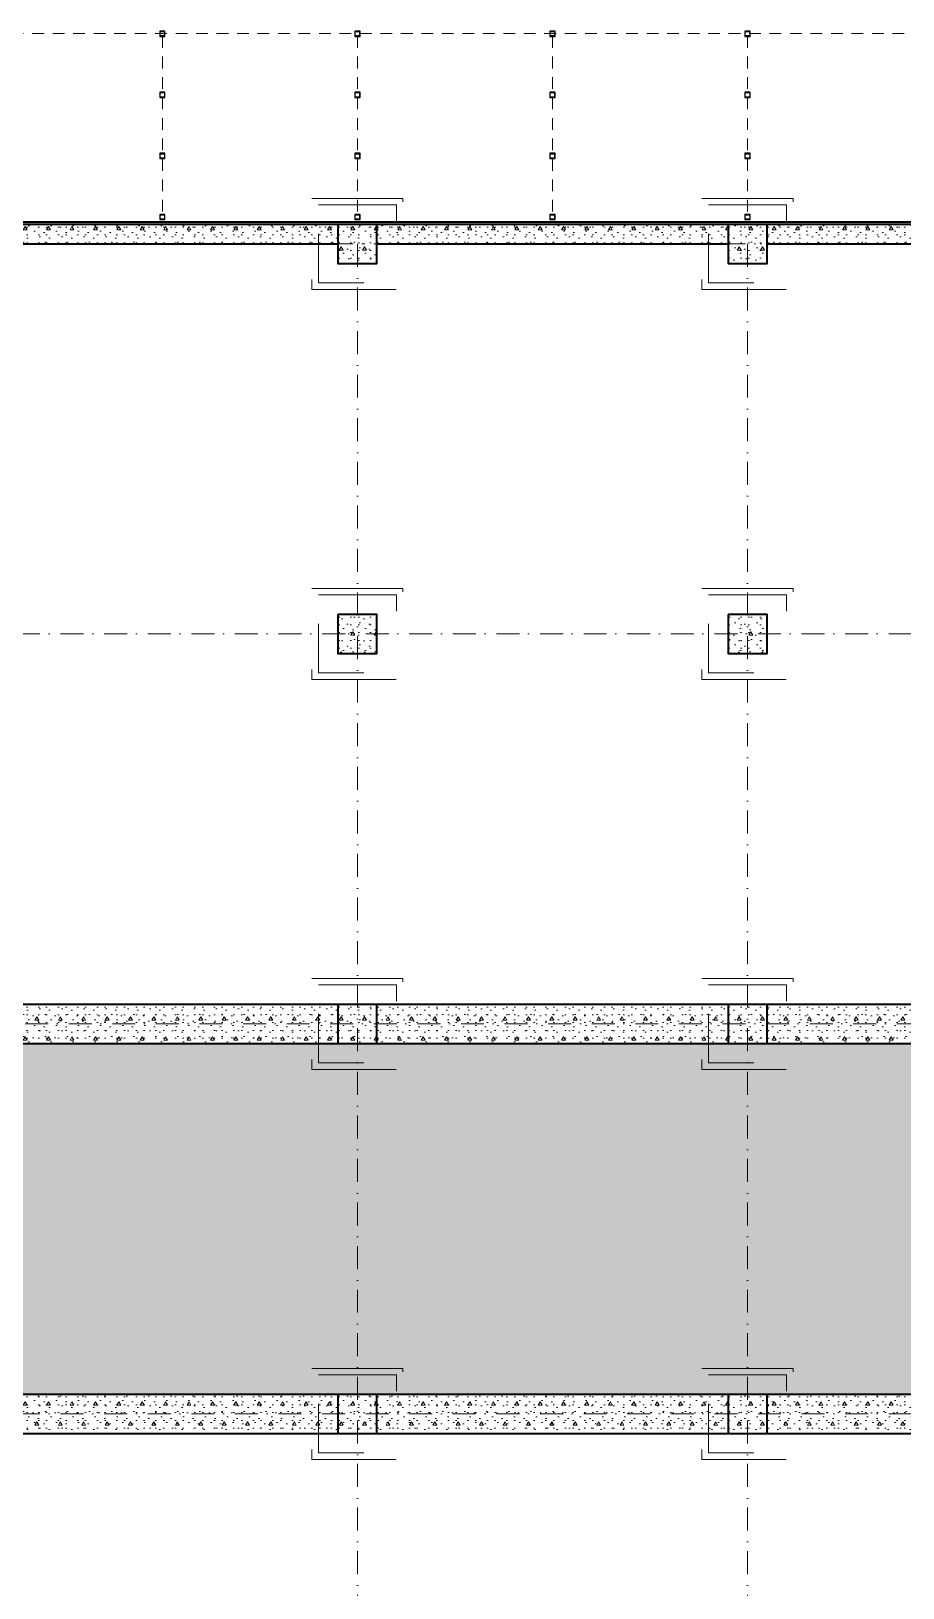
# Model space of a CAD drawing. Header units: millimetres. Extents: x -10605 to 101260, y -15987 to 46355.
# Drawn here: x 58982 to 72389, y 19323 to 43275 of the extents above; entities that cross this region are included whole.
import ezdxf
from ezdxf.enums import TextEntityAlignment as Align

# ---------------------------------------------------------------- set-up
doc = ezdxf.new("R2010")
doc.units = ezdxf.units.MM
doc.header["$MEASUREMENT"] = 0
for name, pattern in [('Dashed', [2903.22, 1451.61, -1451.61]), ('Dot & Dashed', [670.277762, 352.777767, -176.388884, 0, -141.111112]), ('thk_line_type', [315, 180, -135])]:
    doc.linetypes.add(name, pattern=pattern)
for name, color, linetype, lineweight in [('0_Ном._пера__200', 7, 'Continuous', 0), ('Металлический каркас здания_Ном._пера__91', 255, 'Continuous', 0), ('Металлический каркас здания_Ном._пера__98', 7, 'Continuous', 25), ('Оси_Ном._пера__200', 7, 'Continuous', 0), ('Паспорта Зон Archicad_Ном._пера__100', 7, 'Continuous', 9), ('Стены _Ном._пера__200', 7, 'Continuous', 0), ('Стены _Ном._пера__97', 7, 'Continuous', 35), ('Стены _Ном._пера__99', 7, 'Continuous', 15)]:
    doc.layers.add(name, color=color, linetype=linetype, lineweight=lineweight)
for name, color, linetype in [('Зоны', 7, 'Continuous'), ('Металлический каркас здания', 7, 'Continuous'), ('Оси', 7, 'Continuous'), ('Стены', 7, 'Continuous')]:
    doc.layers.add(name, color=color, linetype=linetype)
doc.layers.add('Зоны_Ном._пера__94', color=7, linetype='Continuous', lineweight=5, true_color=0xc29f9f9f)
doc.layers.add('Стены _Ном._пера__2', color=7, linetype='Continuous', lineweight=0, true_color=0xc2747474)
doc.styles.add('РЎР“Р•РќР•Р\xa0РР\xa0_РЎРўРР›Р¬_1', font='arial.ttf')
pattern_1 = [(0, (0, 0), (0, 623.5383), [60, -300]), (0, (180, 311.8), (0, 623.5383), [60, -300]), (60, (0, 0), (-540, 311.769), [60, -300]), (60, (360, 0), (-540, 311.769), [60, -300]), (120, (60, 0), (540, 311.769), [60, -300]), (120, (420, 0), (540, 311.769), [60, -300]), (0, (0, 60), (0, 120), [0, -120, 0, -180]), (45, (60, 60), (-84.85282, 84.85282), [0, -90, 0, -150])]

# ---------------------------------------------------------------- blocks, each defined once
blk = doc.blocks.new('Колонна SHS ГК 27')
at = {"layer": 'Металлический каркас здания_Ном._пера__98', "linetype": 'Continuous', "lineweight": 0, "true_color": 0xffffff}
h = blk.add_hatch(dxfattribs=at)
h.set_pattern_fill('Barabбs_tйglakц_бllу', style=0, pattern_type=2)
h.set_pattern_definition([(90, (0, 0), (-60, 0), [])])
h.paths.add_polyline_path([(-40, -40), (40, -40), (40, 40), (-40, 40)])
h.paths.add_polyline_path([(-33.7, -33.7), (-33.7, 33.7), (33.7, 33.7), (33.7, -33.7)], flags=0)
at = {"layer": 'Металлический каркас здания_Ном._пера__98', "color": 7, "linetype": 'Continuous', "lineweight": 25}
for p, q in [((40, 40), (-40, 40)), ((-40, 40), (-40, -40)), ((-33.7, -33.7), (-33.7, 33.7)), ((-33.7, 33.7), (33.7, 33.7)), ((33.7, 33.7), (33.7, -33.7)), ((40, -40), (40, 40)), ((-40, -40), (40, -40)), ((33.7, -33.7), (-33.7, -33.7))]:
    blk.add_line(p, q, dxfattribs=at)
blk = doc.blocks.new('Перекрытие_2', base_point=(-300, 28300))
at = {"layer": '0_Ном._пера__200', "color": 7, "linetype": 'Continuous', "lineweight": 0, "flags": 128}
blk.add_lwpolyline([(-300, 28300), (-300, 21700), (98300, 21700), (98300, 28300), (52300, 28300), (52300, 34300), (45700, 34300), (45700, 28300)], close=True, dxfattribs=at)
blk = doc.blocks.new('Перекрытие_161', base_point=(69300, 22700))
at = {"layer": 'Стены _Ном._пера__200', "color": 7, "linetype": 'Dashed', "lineweight": 0, "flags": 128}
blk.add_lwpolyline([(69300, 22700), (70700, 22700), (70700, 21300), (69300, 21300)], close=True, dxfattribs=at)
blk = doc.blocks.new('Перекрытие_162', base_point=(69400, 22600))
at = {"layer": 'Стены _Ном._пера__200', "color": 7, "linetype": 'Dashed', "lineweight": 0, "flags": 128}
blk.add_lwpolyline([(69400, 22600), (70600, 22600), (70600, 21400), (69400, 21400)], close=True, dxfattribs=at)
blk = doc.blocks.new('Перекрытие_163', base_point=(63300, 22700))
at = {"layer": 'Стены _Ном._пера__200', "color": 7, "linetype": 'Dashed', "lineweight": 0, "flags": 128}
blk.add_lwpolyline([(63300, 22700), (64700, 22700), (64700, 21300), (63300, 21300)], close=True, dxfattribs=at)
blk = doc.blocks.new('Перекрытие_164', base_point=(63400, 22600))
at = {"layer": 'Стены _Ном._пера__200', "color": 7, "linetype": 'Dashed', "lineweight": 0, "flags": 128}
blk.add_lwpolyline([(63400, 22600), (64600, 22600), (64600, 21400), (63400, 21400)], close=True, dxfattribs=at)
blk = doc.blocks.new('Перекрытие_197', base_point=(69300, 28700))
at = {"layer": 'Стены _Ном._пера__200', "color": 7, "linetype": 'Dashed', "lineweight": 0, "flags": 128}
blk.add_lwpolyline([(69300, 28700), (70700, 28700), (70700, 27300), (69300, 27300)], close=True, dxfattribs=at)
blk = doc.blocks.new('Перекрытие_198', base_point=(69400, 28600))
at = {"layer": 'Стены _Ном._пера__200', "color": 7, "linetype": 'Dashed', "lineweight": 0, "flags": 128}
blk.add_lwpolyline([(69400, 28600), (70600, 28600), (70600, 27400), (69400, 27400)], close=True, dxfattribs=at)
blk = doc.blocks.new('Перекрытие_199', base_point=(63300, 28700))
at = {"layer": 'Стены _Ном._пера__200', "color": 7, "linetype": 'Dashed', "lineweight": 0, "flags": 128}
blk.add_lwpolyline([(63300, 28700), (64700, 28700), (64700, 27300), (63300, 27300)], close=True, dxfattribs=at)
blk = doc.blocks.new('Перекрытие_200', base_point=(63400, 28600))
at = {"layer": 'Стены _Ном._пера__200', "color": 7, "linetype": 'Dashed', "lineweight": 0, "flags": 128}
blk.add_lwpolyline([(63400, 28600), (64600, 28600), (64600, 27400), (63400, 27400)], close=True, dxfattribs=at)
blk = doc.blocks.new('Перекрытие_233', base_point=(69300, 34700))
at = {"layer": 'Стены _Ном._пера__200', "color": 7, "linetype": 'Dashed', "lineweight": 0, "flags": 128}
blk.add_lwpolyline([(69300, 34700), (70700, 34700), (70700, 33300), (69300, 33300)], close=True, dxfattribs=at)
blk = doc.blocks.new('Перекрытие_234', base_point=(69400, 34600))
at = {"layer": 'Стены _Ном._пера__200', "color": 7, "linetype": 'Dashed', "lineweight": 0, "flags": 128}
blk.add_lwpolyline([(69400, 34600), (70600, 34600), (70600, 33400), (69400, 33400)], close=True, dxfattribs=at)
blk = doc.blocks.new('Перекрытие_235', base_point=(63300, 34700))
at = {"layer": 'Стены _Ном._пера__200', "color": 7, "linetype": 'Dashed', "lineweight": 0, "flags": 128}
blk.add_lwpolyline([(63300, 34700), (64700, 34700), (64700, 33300), (63300, 33300)], close=True, dxfattribs=at)
blk = doc.blocks.new('Перекрытие_236', base_point=(63400, 34600))
at = {"layer": 'Стены _Ном._пера__200', "color": 7, "linetype": 'Dashed', "lineweight": 0, "flags": 128}
blk.add_lwpolyline([(63400, 34600), (64600, 34600), (64600, 33400), (63400, 33400)], close=True, dxfattribs=at)
blk = doc.blocks.new('Перекрытие_269', base_point=(69300, 40700))
at = {"layer": 'Стены _Ном._пера__200', "color": 7, "linetype": 'Dashed', "lineweight": 0, "flags": 128}
blk.add_lwpolyline([(69300, 40700), (70700, 40700), (70700, 39300), (69300, 39300)], close=True, dxfattribs=at)
blk = doc.blocks.new('Перекрытие_270', base_point=(69400, 40600))
at = {"layer": 'Стены _Ном._пера__200', "color": 7, "linetype": 'Dashed', "lineweight": 0, "flags": 128}
blk.add_lwpolyline([(69400, 40600), (70600, 40600), (70600, 39400), (69400, 39400)], close=True, dxfattribs=at)
blk = doc.blocks.new('Перекрытие_271', base_point=(63300, 40700))
at = {"layer": 'Стены _Ном._пера__200', "color": 7, "linetype": 'Dashed', "lineweight": 0, "flags": 128}
blk.add_lwpolyline([(63300, 40700), (64700, 40700), (64700, 39300), (63300, 39300)], close=True, dxfattribs=at)
blk = doc.blocks.new('Перекрытие_272', base_point=(63400, 40600))
at = {"layer": 'Стены _Ном._пера__200', "color": 7, "linetype": 'Dashed', "lineweight": 0, "flags": 128}
blk.add_lwpolyline([(63400, 40600), (64600, 40600), (64600, 39400), (63400, 39400)], close=True, dxfattribs=at)
blk = doc.blocks.new('Перекрытие_292', base_point=(-300, 28300))
at = {"layer": '0_Ном._пера__200', "color": 7, "linetype": 'Continuous', "lineweight": 0, "flags": 128}
blk.add_lwpolyline([(-300, 28300), (-300, 21700), (98300, 21700), (98300, 28300), (52300, 28300), (52300, 34300), (45700, 34300), (45700, 28300)], close=True, dxfattribs=at)
blk = doc.blocks.new('Стена_3', base_point=(98225, 40225))
at = {"layer": 'Стены', "linetype": 'Continuous', "lineweight": 0, "true_color": 0xffffff}
blk.add_hatch(color=7, dxfattribs=at).paths.add_polyline_path([(98329, 40335), (-328, 40335), (-328, 40329), (98329, 40329)])
at = {"layer": 'Стены _Ном._пера__200', "color": 7, "linetype": 'Continuous', "lineweight": 0}
blk.add_line((98329, 40335), (-328, 40335), dxfattribs=at)
at = {"layer": 'Стены _Ном._пера__200', "color": 7, "linetype": 'Continuous', "lineweight": 0, "flags": 128}
blk.add_lwpolyline([(-328, 40329), (98329, 40329)], dxfattribs=at)
at = {"layer": 'Стены _Ном._пера__99', "color": 7, "linetype": 'Continuous', "lineweight": 15}
blk.add_line((98335, 40337), (-334, 40337), dxfattribs=at)
at = {"layer": 'Стены _Ном._пера__99', "color": 7, "linetype": 'Continuous', "lineweight": 15, "flags": 128}
blk.add_lwpolyline([(98337, 40346), (-346, 40346)], dxfattribs=at)
blk = doc.blocks.new('Стена_17', base_point=(52000, 28000))
at = {"layer": 'Стены _Ном._пера__2', "linetype": 'Continuous', "lineweight": 0, "true_color": 0x747474}
h = blk.add_hatch(dxfattribs=at)
h.set_pattern_fill('бетон_строительный__2_', color=8, style=0, pattern_type=2)
h.set_pattern_definition(pattern_1)
h.paths.add_polyline_path([(63700, 28300), (58300, 28300), (58300, 27700), (63700, 27700)])
h = blk.add_hatch(dxfattribs=at)
h.set_pattern_fill('бетон_строительный__2_', color=8, style=0, pattern_type=2)
h.set_pattern_definition(pattern_1)
h.paths.add_polyline_path([(64300, 28300), (64300, 27700), (69700, 27700), (69700, 28300)])
h = blk.add_hatch(dxfattribs=at)
h.set_pattern_fill('бетон_строительный__2_', color=8, style=0, pattern_type=2)
h.set_pattern_definition(pattern_1)
h.paths.add_polyline_path([(75700, 28300), (70300, 28300), (70300, 27700), (75700, 27700)])
at = {"layer": 'Стены _Ном._пера__97', "color": 7, "linetype": 'Continuous', "lineweight": 35, "flags": 128}
for points in [[(63700, 28300), (58300, 28300)], [(69700, 28300), (64300, 28300)], [(75700, 28300), (70300, 28300)], [(58300, 27700), (63700, 27700)], [(64300, 27700), (69700, 27700)], [(70300, 27700), (75700, 27700)]]:
    blk.add_lwpolyline(points, dxfattribs=at)
blk = doc.blocks.new('Стена_19', base_point=(98000, 22000))
at = {"layer": 'Стены _Ном._пера__2', "linetype": 'Continuous', "lineweight": 0, "true_color": 0x747474}
h = blk.add_hatch(dxfattribs=at)
h.set_pattern_fill('бетон_строительный__2_', color=8, style=0, pattern_type=2)
h.set_pattern_definition(pattern_1)
h.paths.add_polyline_path([(58300, 22300), (58300, 21700), (63700, 21700), (63700, 22300)])
h = blk.add_hatch(dxfattribs=at)
h.set_pattern_fill('бетон_строительный__2_', color=8, style=0, pattern_type=2)
h.set_pattern_definition(pattern_1)
h.paths.add_polyline_path([(64300, 22300), (64300, 21700), (69700, 21700), (69700, 22300)])
h = blk.add_hatch(dxfattribs=at)
h.set_pattern_fill('бетон_строительный__2_', color=8, style=0, pattern_type=2)
h.set_pattern_definition(pattern_1)
h.paths.add_polyline_path([(70300, 22300), (70300, 21700), (75700, 21700), (75700, 22300)])
at = {"layer": 'Стены _Ном._пера__97', "color": 7, "linetype": 'Continuous', "lineweight": 35, "flags": 128}
for points in [[(63700, 22300), (58300, 22300)], [(69700, 22300), (64300, 22300)], [(75700, 22300), (70300, 22300)], [(58300, 21700), (63700, 21700)], [(64300, 21700), (69700, 21700)], [(70300, 21700), (75700, 21700)]]:
    blk.add_lwpolyline(points, dxfattribs=at)
blk = doc.blocks.new('Стена_25', base_point=(-300, 40300))
at = {"layer": 'Стены _Ном._пера__2', "linetype": 'Continuous', "lineweight": 0, "true_color": 0x747474}
h = blk.add_hatch(dxfattribs=at)
h.set_pattern_fill('бетон_строительный__2_', color=8, style=0, pattern_type=2)
h.set_pattern_definition(pattern_1)
h.paths.add_polyline_path([(58300, 40300), (58300, 40000), (63700, 40000), (63700, 40300)])
h = blk.add_hatch(dxfattribs=at)
h.set_pattern_fill('бетон_строительный__2_', color=8, style=0, pattern_type=2)
h.set_pattern_definition(pattern_1)
h.paths.add_polyline_path([(64300, 40300), (64300, 40000), (69700, 40000), (69700, 40300)])
h = blk.add_hatch(dxfattribs=at)
h.set_pattern_fill('бетон_строительный__2_', color=8, style=0, pattern_type=2)
h.set_pattern_definition(pattern_1)
h.paths.add_polyline_path([(75700, 40300), (70300, 40300), (70300, 40000), (75700, 40000)])
at = {"layer": 'Стены _Ном._пера__97', "color": 7, "linetype": 'Continuous', "lineweight": 35, "flags": 128}
for points in [[(63700, 40300), (58300, 40300)], [(69700, 40300), (64300, 40300)], [(75700, 40300), (70300, 40300)], [(58300, 40000), (63700, 40000)], [(64300, 40000), (69700, 40000)], [(70300, 40000), (75700, 40000)]]:
    blk.add_lwpolyline(points, dxfattribs=at)
blk = doc.blocks.new('Колонна_80', base_point=(70000, 22000))
at = {"layer": 'Стены', "linetype": 'Continuous', "lineweight": 0, "true_color": 0x000000}
h = blk.add_hatch(dxfattribs=at)
h.set_pattern_fill('бетон_строительный__2_', color=18, style=0, pattern_type=2)
h.set_pattern_definition(pattern_1)
h.paths.add_polyline_path([(69700, 22300), (69700, 21700), (70300, 21700), (70300, 22300)])
at = {"layer": 'Стены _Ном._пера__97', "color": 7, "linetype": 'Continuous', "lineweight": 35, "flags": 128}
blk.add_lwpolyline([(69700, 22300), (69700, 21700), (70300, 21700), (70300, 22300)], close=True, dxfattribs=at)
blk = doc.blocks.new('Колонна_81', base_point=(64000, 22000))
at = {"layer": 'Стены', "linetype": 'Continuous', "lineweight": 0, "true_color": 0x000000}
h = blk.add_hatch(dxfattribs=at)
h.set_pattern_fill('бетон_строительный__2_', color=18, style=0, pattern_type=2)
h.set_pattern_definition(pattern_1)
h.paths.add_polyline_path([(63700, 22300), (63700, 21700), (64300, 21700), (64300, 22300)])
at = {"layer": 'Стены _Ном._пера__97', "color": 7, "linetype": 'Continuous', "lineweight": 35, "flags": 128}
blk.add_lwpolyline([(63700, 22300), (63700, 21700), (64300, 21700), (64300, 22300)], close=True, dxfattribs=at)
blk = doc.blocks.new('Колонна_98', base_point=(70000, 28000))
at = {"layer": 'Стены', "linetype": 'Continuous', "lineweight": 0, "true_color": 0x000000}
h = blk.add_hatch(dxfattribs=at)
h.set_pattern_fill('бетон_строительный__2_', color=18, style=0, pattern_type=2)
h.set_pattern_definition(pattern_1)
h.paths.add_polyline_path([(69700, 28300), (69700, 27700), (70300, 27700), (70300, 28300)])
at = {"layer": 'Стены _Ном._пера__97', "color": 7, "linetype": 'Continuous', "lineweight": 35, "flags": 128}
blk.add_lwpolyline([(69700, 28300), (69700, 27700), (70300, 27700), (70300, 28300)], close=True, dxfattribs=at)
blk = doc.blocks.new('Колонна_99', base_point=(64000, 28000))
at = {"layer": 'Стены', "linetype": 'Continuous', "lineweight": 0, "true_color": 0x000000}
h = blk.add_hatch(dxfattribs=at)
h.set_pattern_fill('бетон_строительный__2_', color=18, style=0, pattern_type=2)
h.set_pattern_definition(pattern_1)
h.paths.add_polyline_path([(63700, 28300), (63700, 27700), (64300, 27700), (64300, 28300)])
at = {"layer": 'Стены _Ном._пера__97', "color": 7, "linetype": 'Continuous', "lineweight": 35, "flags": 128}
blk.add_lwpolyline([(63700, 28300), (63700, 27700), (64300, 27700), (64300, 28300)], close=True, dxfattribs=at)
blk = doc.blocks.new('Колонна_116', base_point=(70000, 34000))
at = {"layer": 'Стены', "linetype": 'Continuous', "lineweight": 0, "true_color": 0x000000}
h = blk.add_hatch(dxfattribs=at)
h.set_pattern_fill('бетон_строительный__2_', color=18, style=0, pattern_type=2)
h.set_pattern_definition(pattern_1)
h.paths.add_polyline_path([(69700, 34300), (69700, 33700), (70300, 33700), (70300, 34300)])
at = {"layer": 'Стены _Ном._пера__97', "color": 7, "linetype": 'Continuous', "lineweight": 35, "flags": 128}
blk.add_lwpolyline([(69700, 34300), (69700, 33700), (70300, 33700), (70300, 34300)], close=True, dxfattribs=at)
blk = doc.blocks.new('Колонна_117', base_point=(64000, 34000))
at = {"layer": 'Стены', "linetype": 'Continuous', "lineweight": 0, "true_color": 0x000000}
h = blk.add_hatch(dxfattribs=at)
h.set_pattern_fill('бетон_строительный__2_', color=18, style=0, pattern_type=2)
h.set_pattern_definition(pattern_1)
h.paths.add_polyline_path([(63700, 34300), (63700, 33700), (64300, 33700), (64300, 34300)])
at = {"layer": 'Стены _Ном._пера__97', "color": 7, "linetype": 'Continuous', "lineweight": 35, "flags": 128}
blk.add_lwpolyline([(63700, 34300), (63700, 33700), (64300, 33700), (64300, 34300)], close=True, dxfattribs=at)
blk = doc.blocks.new('Колонна_134', base_point=(70000, 40000))
at = {"layer": 'Стены', "linetype": 'Continuous', "lineweight": 0, "true_color": 0x000000}
h = blk.add_hatch(dxfattribs=at)
h.set_pattern_fill('бетон_строительный__2_', color=18, style=0, pattern_type=2)
h.set_pattern_definition(pattern_1)
h.paths.add_polyline_path([(69700, 40300), (69700, 39700), (70300, 39700), (70300, 40300)])
at = {"layer": 'Стены _Ном._пера__97', "color": 7, "linetype": 'Continuous', "lineweight": 35, "flags": 128}
blk.add_lwpolyline([(69700, 40300), (69700, 39700), (70300, 39700), (70300, 40300)], close=True, dxfattribs=at)
blk = doc.blocks.new('Колонна_135', base_point=(64000, 40000))
at = {"layer": 'Стены', "linetype": 'Continuous', "lineweight": 0, "true_color": 0x000000}
h = blk.add_hatch(dxfattribs=at)
h.set_pattern_fill('бетон_строительный__2_', color=18, style=0, pattern_type=2)
h.set_pattern_definition(pattern_1)
h.paths.add_polyline_path([(63700, 40300), (63700, 39700), (64300, 39700), (64300, 40300)])
at = {"layer": 'Стены _Ном._пера__97', "color": 7, "linetype": 'Continuous', "lineweight": 35, "flags": 128}
blk.add_lwpolyline([(63700, 40300), (63700, 39700), (64300, 39700), (64300, 40300)], close=True, dxfattribs=at)
blk = doc.blocks.new('Стандартный Маркер Сетки')
at = {"layer": 'Оси_Ном._пера__200', "color": 7, "linetype": 'Dot & Dashed', "lineweight": 0}
blk.add_line((0, 0), (107805, 0), dxfattribs=at)
at = {"layer": 'Оси_Ном._пера__200', "color": 7, "lineweight": 0, "style": 'РЎР“Р•РќР•Р\xa0РР\xa0_РЎРўРР›Р¬_1'}
blk.add_attdef('AC_MarkerText_1', text='', height=300, dxfattribs=at).set_placement((108205, 150), align=Align.TOP_CENTER)
blk = doc.blocks.new('Стандартный Маркер Сетки_2')
at = {"layer": 'Оси_Ном._пера__200', "color": 7, "linetype": 'Dot & Dashed', "lineweight": 0}
blk.add_line((0, 0), (107930, 0), dxfattribs=at)
at = {"layer": 'Оси_Ном._пера__200', "color": 7, "lineweight": 0, "style": 'РЎР“Р•РќР•Р\xa0РР\xa0_РЎРўРР›Р¬_1'}
blk.add_attdef('AC_MarkerText_1', text='', height=300, dxfattribs=at).set_placement((108330, 150), align=Align.TOP_CENTER)
blk = doc.blocks.new('Стандартный Маркер Сетки_3')
at = {"layer": 'Оси_Ном._пера__200', "color": 7, "linetype": 'Dot & Dashed', "lineweight": 0}
blk.add_line((0, 0), (107930, 0), dxfattribs=at)
at = {"layer": 'Оси_Ном._пера__200', "color": 7, "lineweight": 0, "style": 'РЎР“Р•РќР•Р\xa0РР\xa0_РЎРўРР›Р¬_1'}
blk.add_attdef('AC_MarkerText_1', text='', height=300, dxfattribs=at).set_placement((108330, 150), align=Align.TOP_CENTER)
blk = doc.blocks.new('Балка - Швеллер ПП 27_4')
at = {"layer": 'Металлический каркас здания_Ном._пера__91', "color": 255, "linetype": 'thk_line_type', "lineweight": 0}
blk.add_line((0, 0), (90250, 0), dxfattribs=at)
blk = doc.blocks.new('Балка - Швеллер ПП 27_3')
at = {"layer": 'Металлический каркас здания_Ном._пера__91', "color": 255, "linetype": 'thk_line_type', "lineweight": 0}
blk.add_line((0, 0), (2822, 0), dxfattribs=at)
blk = doc.blocks.new('Технический коридор_1_2', base_point=(36816, 30293))
at = {"layer": 'Зоны_Ном._пера__94', "linetype": 'Continuous', "lineweight": 0, "true_color": 0x272727}
blk.add_hatch(color=250, dxfattribs=at).paths.add_polyline_path([(300, 22300), (97700, 22300), (97700, 27700), (51700, 27700), (51700, 33700), (46300, 33700), (46300, 27700), (300, 27700)])
at = {"layer": 'Паспорта Зон Archicad_Ном._пера__100', "color": 7, "lineweight": 9, "style": 'РЎР“Р•РќР•Р\xa0РР\xa0_РЎРўРР›Р¬_1'}
for tag, p in [('DUMMY_112', (49234, 30859)), ('ROOM_AREA', (50442, 22727))]:
    blk.add_attdef(tag, text='', height=300, dxfattribs=at).set_placement(p, align=Align.MIDDLE_CENTER)
blk = doc.blocks.new('Стандартный Маркер Сетки_4')
at = {"layer": 'Оси_Ном._пера__200', "color": 7, "linetype": 'Dot & Dashed', "lineweight": 0}
for q in [(55187, 0), (0, 0)]:
    blk.add_line((0, 0), q, dxfattribs=at)
at = {"layer": 'Оси_Ном._пера__200', "color": 7, "lineweight": 0, "style": 'РЎР“Р•РќР•Р\xa0РР\xa0_РЎРўРР›Р¬_1'}
blk.add_attdef('AC_MarkerText_1', text='', height=300, rotation=90, dxfattribs=at).set_placement((55368, -69), align=Align.TOP_CENTER)

msp = doc.modelspace()

# ---------------------------------------------------------------- linework, layer by layer
at = {"layer": 'Зоны_Ном._пера__94', "color": 253, "linetype": 'Continuous', "lineweight": 5, "true_color": 0x9f9f9f, "flags": 128}
msp.add_lwpolyline([(299.99987, 22300.00013), (97699.99999, 22300.00013), (97699.99999, 27700.00012), (51699.75543, 27700.00012), (51699.75543, 33700.00004), (46300.24443, 33700.00004), (46300.24443, 27700.00012), (299.99987, 27700.00012)], close=True, dxfattribs=at)

# ---------------------------------------------------------------- block references
at = {"color": 7, "linetype": 'Continuous', "lineweight": 0}
for name in ['Перекрытие_2', 'Перекрытие_292']:
    msp.add_blockref(name, (-300.00021, 28300.00021), dxfattribs=at)
at = {"layer": 'Зоны', "color": 7, "linetype": 'Continuous', "lineweight": 9}
msp.add_blockref('Технический коридор_1_2', (36815.94606, 30292.53044), dxfattribs=at)
at = {"layer": 'Металлический каркас здания', "color": 7, "linetype": 'Continuous', "lineweight": 9, "xscale": -1, "zscale": 1000, "rotation": 180}
msp.add_blockref('Балка - Швеллер ПП 27_4', (3875, 43237.49337), dxfattribs=at)
at = {"layer": 'Металлический каркас здания', "color": 7, "linetype": 'Continuous', "lineweight": 9, "zscale": 1000, "rotation": 270}
for p in [(61000.00007, 43197.49337), (64000.00007, 43197.49337), (67000.00007, 43197.49337), (70000.00007, 43197.49337)]:
    msp.add_blockref('Балка - Швеллер ПП 27_3', p, dxfattribs=at)
at = {"layer": 'Металлический каркас здания_Ном._пера__98', "color": 7, "linetype": 'Continuous', "lineweight": 25, "zscale": 1000, "rotation": 90}
for p in [(61000.00007, 43234.99337), (64000.00007, 43234.99337), (67000.00007, 43234.99337), (70000.00007, 43234.99337), (61000.00007, 42294.99562), (64000.00007, 42294.99562), (67000.00007, 42294.99562), (70000.00007, 42294.99562), (61000.00007, 41354.99787), (64000.00007, 41354.99787), (67000.00007, 41354.99787), (70000.00007, 41354.99787), (61000.00007, 40415.00012), (64000.00007, 40415.00012), (67000.00007, 40415.00012), (70000.00007, 40415.00012)]:
    msp.add_blockref('Колонна SHS ГК 27', p, dxfattribs=at)
at = {"layer": 'Оси', "color": 8, "linetype": 'Continuous', "lineweight": 0, "true_color": 0x747474, "xscale": -1, "zscale": 1000}
for name, p in [('Стандартный Маркер Сетки_2', (98125.00021, 40000.00005)), ('Стандартный Маркер Сетки', (98000.00007, 34000.00005)), ('Стандартный Маркер Сетки_3', (98125, 28000.00005)), ('Стандартный Маркер Сетки', (98000.00007, 22000.00005))]:
    msp.add_blockref(name, p, dxfattribs=at)
at = {"layer": 'Оси', "color": 8, "linetype": 'Continuous', "lineweight": 0, "true_color": 0x747474, "zscale": 1000, "rotation": 270}
for p in [(64000, 40000.00005), (70000, 40000.00005)]:
    msp.add_blockref('Стандартный Маркер Сетки_4', p, dxfattribs=at)
at = {"layer": 'Стены', "color": 7, "linetype": 'Dashed', "lineweight": 0}
for name, p in [('Перекрытие_271', (63300, 40700.00005)), ('Перекрытие_272', (63400, 40600.00005)), ('Перекрытие_269', (69300, 40700.00005)), ('Перекрытие_270', (69400, 40600.00005)), ('Перекрытие_235', (63300, 34700.00005)), ('Перекрытие_236', (63400, 34600.00005)), ('Перекрытие_233', (69300, 34700.00005)), ('Перекрытие_234', (69400, 34600.00005)), ('Перекрытие_199', (63300, 28700.00005)), ('Перекрытие_200', (63400, 28600.00005)), ('Перекрытие_197', (69300, 28700.00005)), ('Перекрытие_198', (69400, 28600.00005)), ('Перекрытие_163', (63300, 22700.00005)), ('Перекрытие_164', (63400, 22600.00005)), ('Перекрытие_161', (69300, 22700.00005)), ('Перекрытие_162', (69400, 22600.00005))]:
    msp.add_blockref(name, p, dxfattribs=at)
at = {"layer": 'Стены', "color": 7, "lineweight": 35}
for name, p in [('Стена_3', (98225.35554, 40225.35464)), ('Стена_25', (-300, 40300.00005)), ('Колонна_135', (64000, 40000.00005)), ('Колонна_134', (70000, 40000.00005)), ('Колонна_117', (64000, 34000.00005)), ('Колонна_116', (70000, 34000.00005)), ('Стена_17', (52000, 28000.00005)), ('Колонна_99', (64000, 28000.00005)), ('Колонна_98', (70000, 28000.00005)), ('Стена_19', (98000.00007, 22000.00005)), ('Колонна_81', (64000, 22000.00005)), ('Колонна_80', (70000, 22000.00005))]:
    msp.add_blockref(name, p, dxfattribs=at)

doc.saveas('drawing.dxf')
